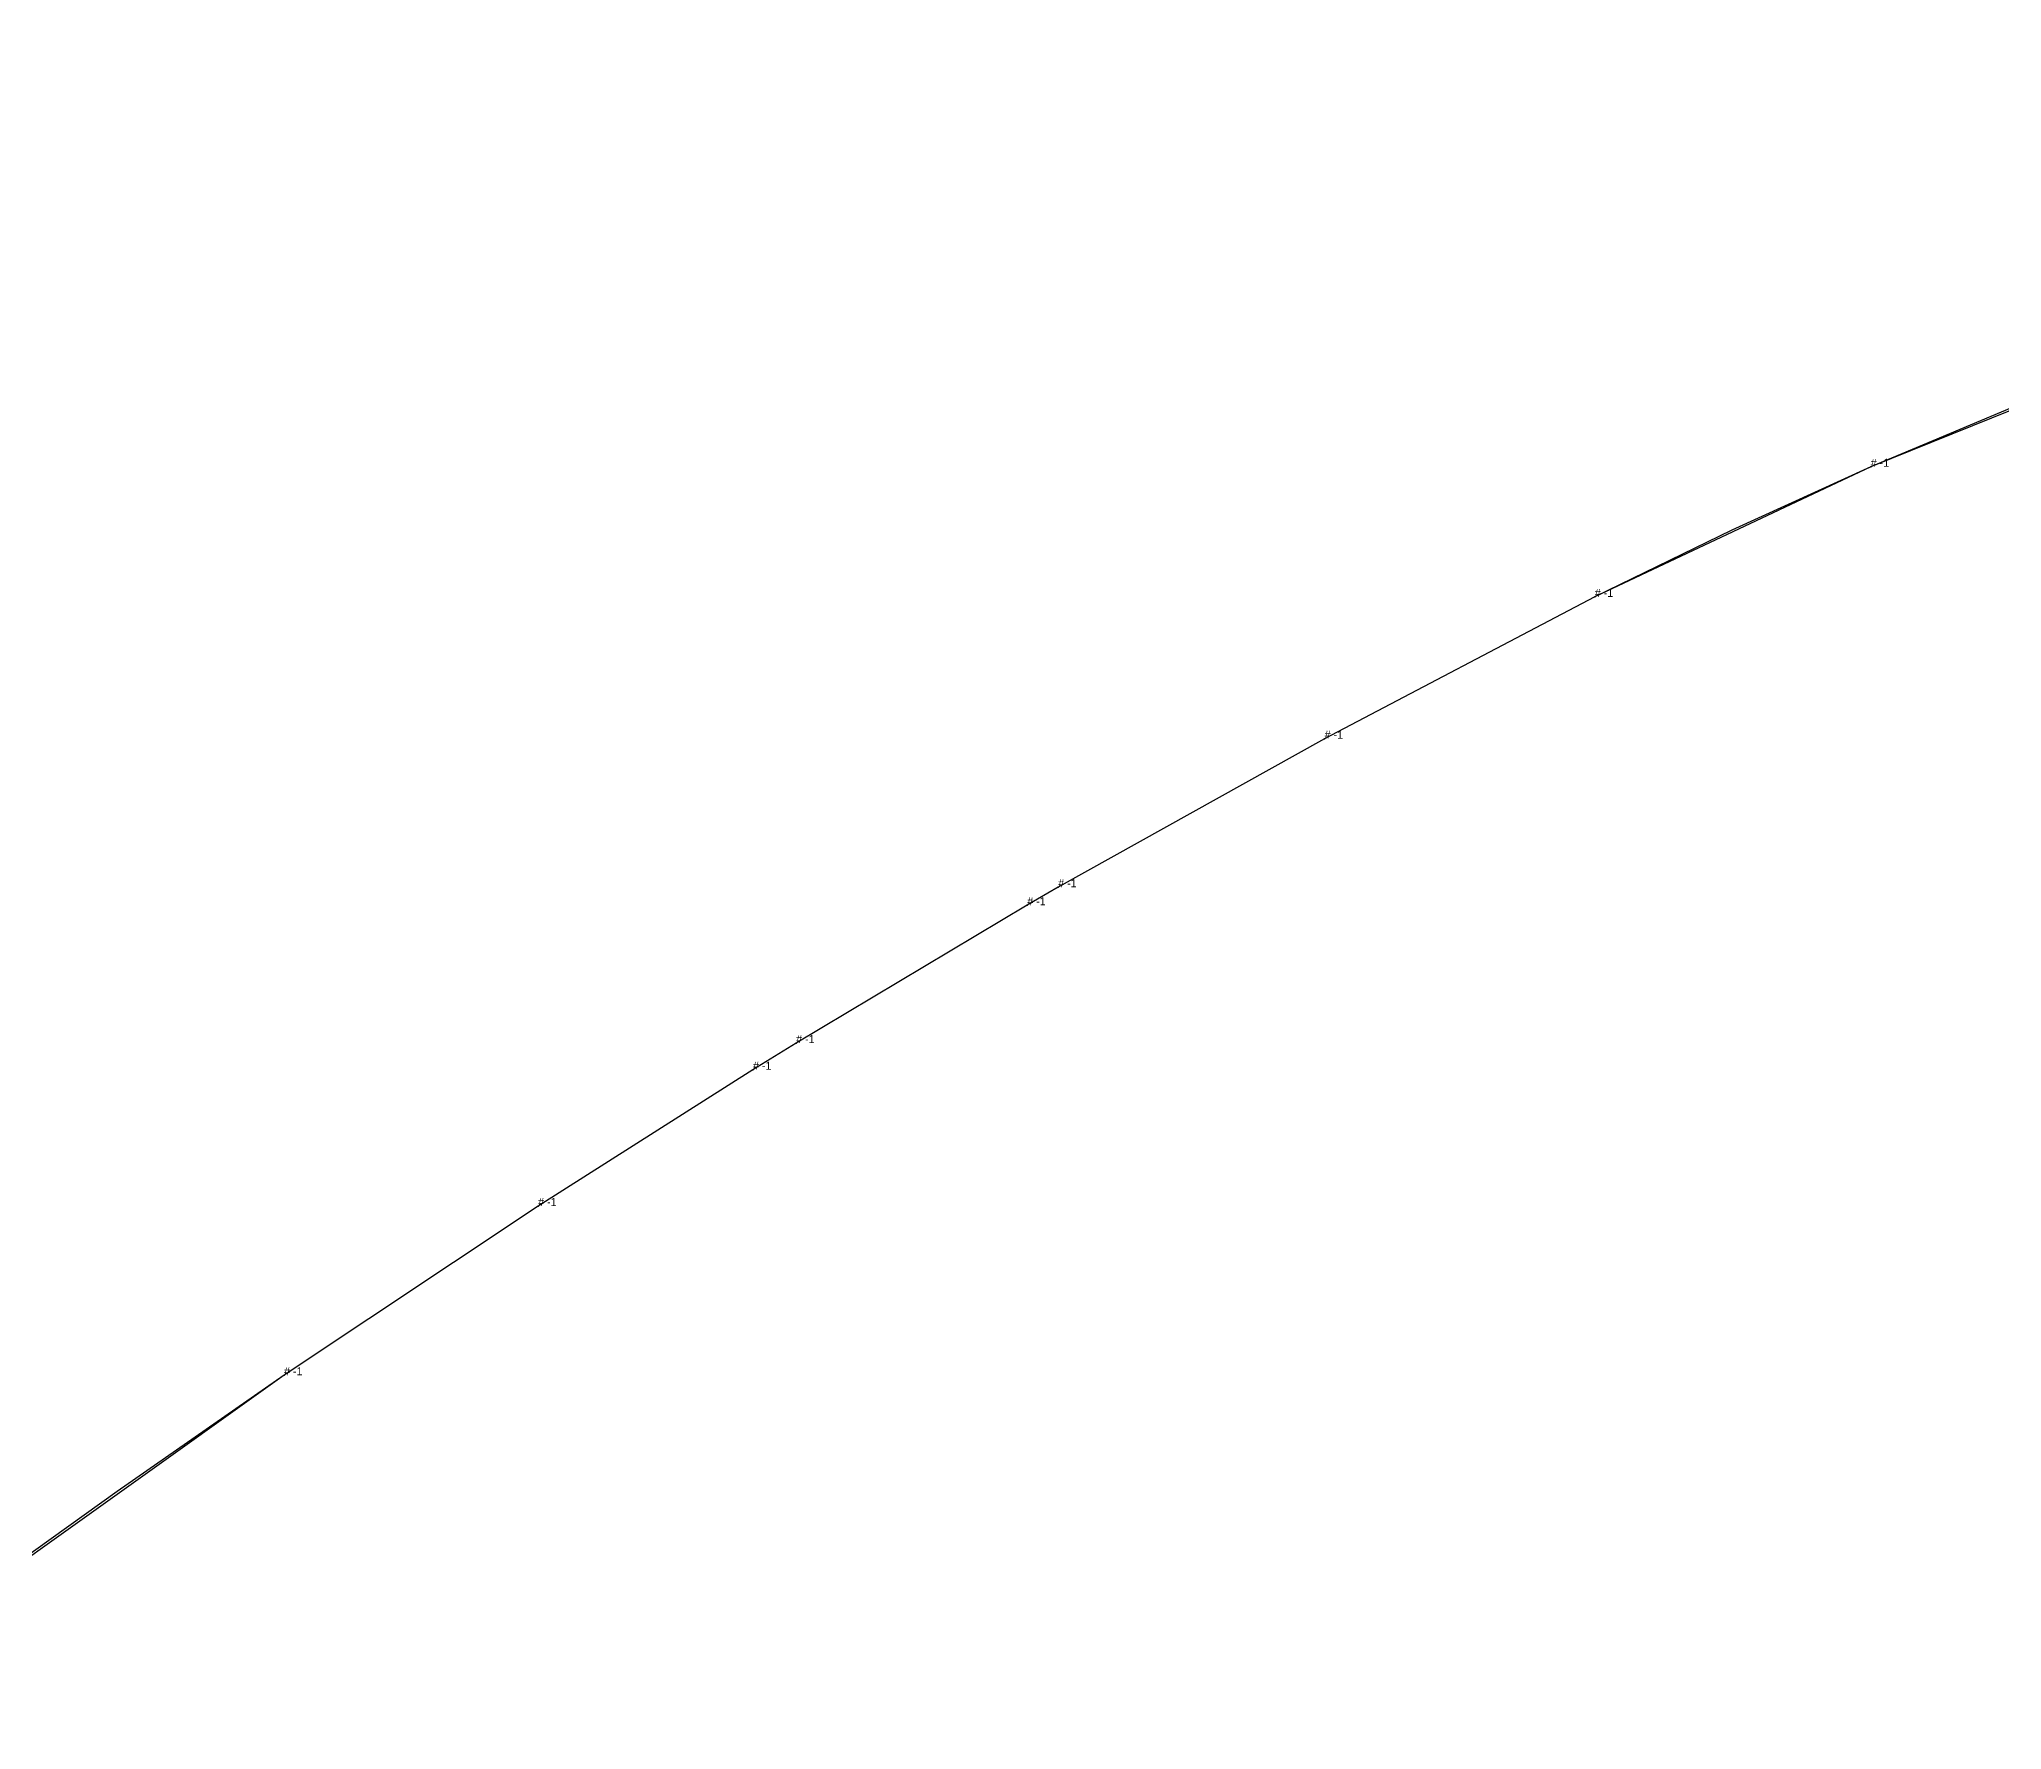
# Model space of a CAD drawing. Extents: x -890 to 8, y 0 to 1459.
# Drawn here: x -767.1 to -705.8, y 1405.5 to 1458.3 of the extents above; entities that cross this region are included whole.
import ezdxf

# ---------------------------------------------------------------- set-up
doc = ezdxf.new("R2010")
doc.units = 0

# ---------------------------------------------------------------- blocks, each defined once
blk = doc.blocks.new('7_M')
at = {"layer": '1'}
blk.add_lwpolyline([(-634.44458, 1455.643921), (-644.430054, 1457.347534), (-654.561768, 1458.337524), (-664.063721, 1457.534546), (-673.4729, 1456.143677), (-682.794189, 1454.154541), (-691.983704, 1451.609009), (-701.00708, 1448.541138), (-709.844971, 1444.977173), (-718.468018, 1440.908691), (-726.9104, 1436.479736), (-735.235596, 1431.840942), (-736.202393, 1431.276855), (-743.424072, 1426.967529), (-744.771729, 1426.135498), (-751.485596, 1421.876831), (-759.42511, 1416.590332), (-774.937805, 1405.511597)], dxfattribs=at)
at = {"layer": '14'}
blk.add_lwpolyline([(-634.44458, 1455.643921), (-644.430054, 1457.347534), (-654.561768, 1458.337524), (-664.063721, 1457.534546), (-673.4729, 1456.143677), (-682.794189, 1454.154541), (-691.983704, 1451.609009), (-701.00708, 1448.541138), (-709.844971, 1444.977173), (-718.468018, 1440.908691), (-726.9104, 1436.479736), (-735.235596, 1431.840942), (-736.202393, 1431.276855), (-743.424072, 1426.967529), (-744.771729, 1426.135498), (-751.485596, 1421.876831), (-759.42511, 1416.590332), (-774.937805, 1405.511597)], dxfattribs=at)
at = {"layer": '3'}
for p in [(-709.844971, 1444.977173), (-709.844971, 1444.977173), (-718.468018, 1440.908691), (-718.468018, 1440.908691), (-726.9104, 1436.479736), (-726.9104, 1436.479736), (-736.202393, 1431.276855), (-736.202393, 1431.276855), (-735.235596, 1431.840942), (-735.235596, 1431.840942), (-743.424072, 1426.967529), (-743.424072, 1426.967529), (-744.771729, 1426.135498), (-744.771729, 1426.135498), (-751.485596, 1421.876831), (-751.485596, 1421.876831), (-759.42511, 1416.590332), (-759.42511, 1416.590332)]:
    blk.add_point(p, dxfattribs=at)
at = {"layer": '4'}
for p in [(-736.202393, 1431.276855, 7), (-736.202393, 1431.276855, 7), (-744.771729, 1426.135498, 7), (-744.771729, 1426.135498, 7)]:
    blk.add_point(p, dxfattribs=at)
at = {"layer": '84'}
blk.add_lwpolyline([(-705.451904, 1446.822876), (-709.844971, 1444.977173), (-714.183411, 1443.000122), (-718.468018, 1440.908691), (-726.9104, 1436.479736), (-735.235596, 1431.840942), (-736.202393, 1431.276855), (-743.424072, 1426.967529), (-744.771729, 1426.135498), (-751.485596, 1421.876831), (-759.42511, 1416.590332), (-764.639343, 1412.957886), (-769.803589, 1409.257446)], dxfattribs=at)
at = {"layer": '87'}
blk.add_lwpolyline([(-705.451904, 1446.822876), (-709.844971, 1444.977173), (-714.183411, 1443.000122), (-718.468018, 1440.908691), (-726.9104, 1436.479736), (-735.235596, 1431.840942), (-736.202393, 1431.276855), (-743.424072, 1426.967529), (-744.771729, 1426.135498), (-751.485596, 1421.876831), (-759.42511, 1416.590332), (-764.639343, 1412.957886), (-769.803589, 1409.257446)], dxfattribs=at)
at = {"layer": '1'}
for p in [(-709.844971, 1444.977173), (-718.468018, 1440.908691), (-726.9104, 1436.479736), (-735.235596, 1431.840942), (-736.202393, 1431.276855), (-743.424072, 1426.967529), (-744.771729, 1426.135498), (-751.485596, 1421.876831), (-759.42511, 1416.590332)]:
    blk.add_text('# -1', height=0.25, dxfattribs=at).set_placement(p)
at = {"layer": '14'}
for p in [(-709.844971, 1444.977173), (-718.468018, 1440.908691), (-726.9104, 1436.479736), (-735.235596, 1431.840942), (-736.202393, 1431.276855), (-743.424072, 1426.967529), (-744.771729, 1426.135498), (-751.485596, 1421.876831), (-759.42511, 1416.590332)]:
    blk.add_text('# -1', height=0.25, dxfattribs=at).set_placement(p)

msp = doc.modelspace()

# ---------------------------------------------------------------- block references
at = {"layer": '1'}
msp.add_blockref('7_M', (0, 0), dxfattribs=at)

doc.saveas('drawing.dxf')
